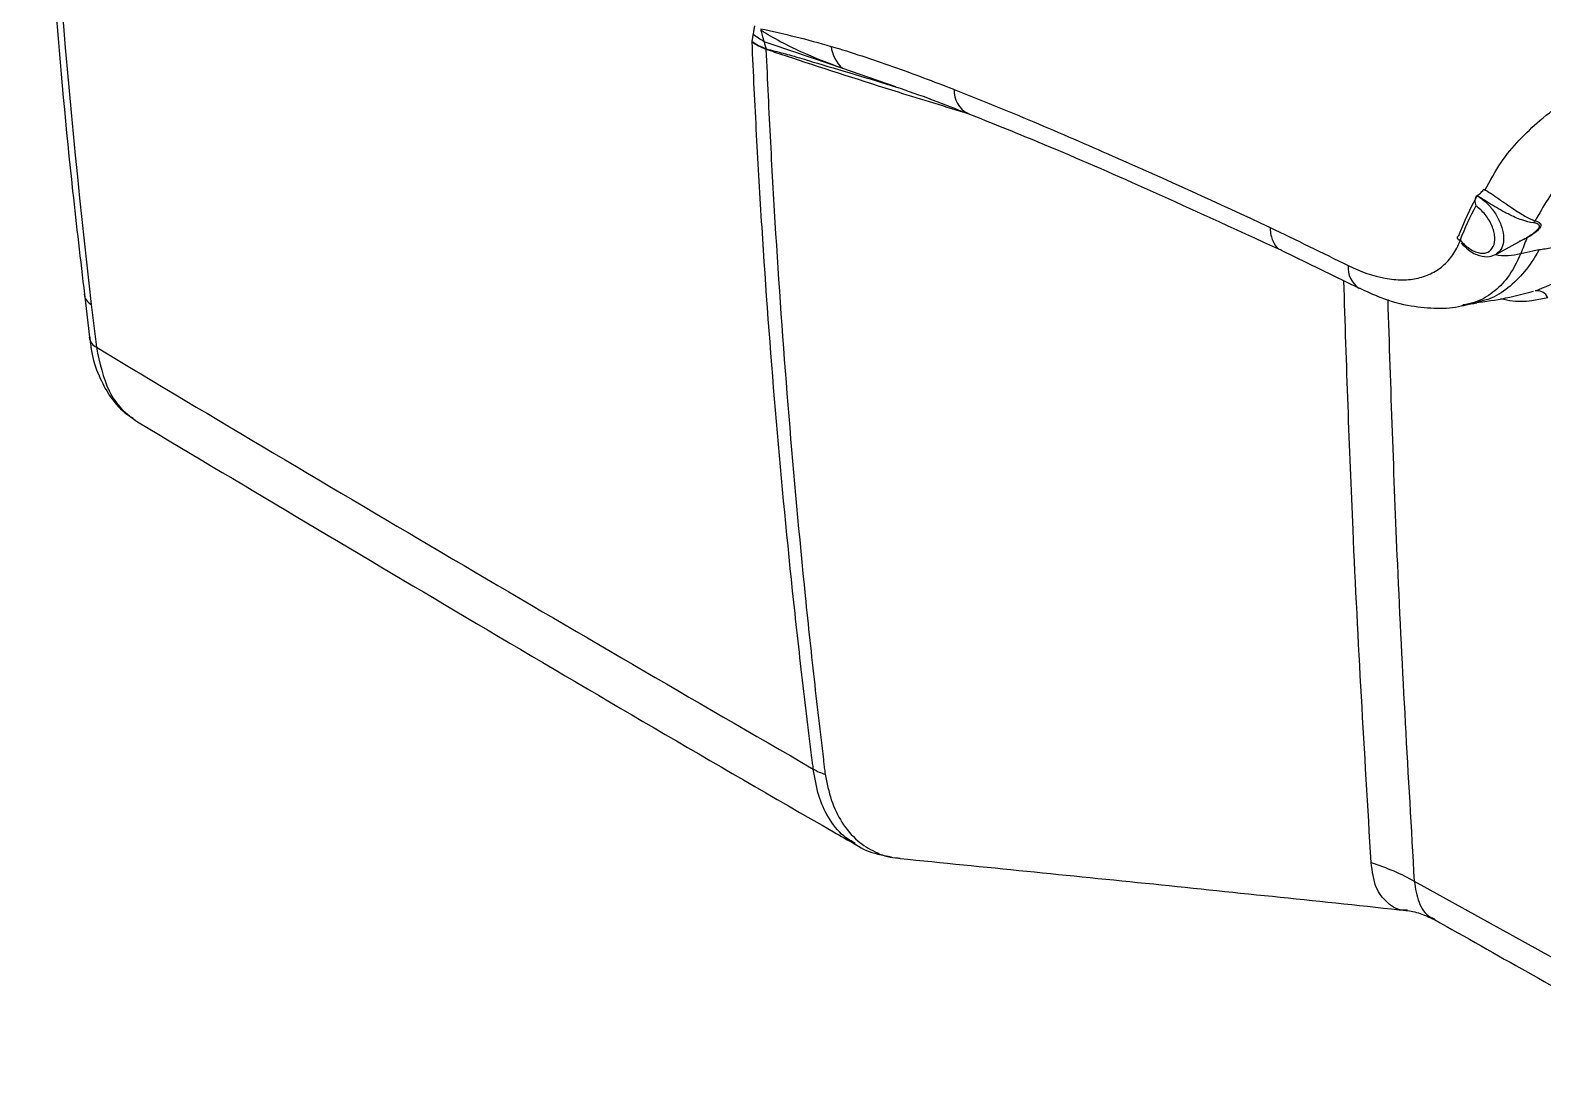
# Model space of a CAD drawing. Extents: x 14.8 to 109.8, y 1.6 to 86.6.
# Drawn here: x 69.39 to 72.897, y 4.021 to 6.432 of the extents above; entities that cross this region are included whole.
import ezdxf

# ---------------------------------------------------------------- set-up
doc = ezdxf.new("R2010")
doc.units = 0
doc.header["$MEASUREMENT"] = 0
doc.layers.add('OBJECT', color=7, linetype='CONTINUOUS')

msp = doc.modelspace()

# ---------------------------------------------------------------- linework, layer by layer
at = {"layer": 'OBJECT'}
for p, q in [((71.2735, 6.3437), (71.3965, 6.3014)), ((72.7887, 5.9119), (72.8575, 5.9497)), ((72.8607, 5.9496), (72.8428, 5.9416)), ((72.2905, 5.9218), (72.4716, 5.8334)), ((69.5151, 5.8195), (69.5266, 5.7198)), ((72.5994, 4.4581), (73.1628, 4.1467))]:
    msp.add_line(p, q, dxfattribs=at)
for centre, radius, start, end in [((71.0561, 6.3904), 0.0399, 356.0274, 358.1012), ((71.0573, 6.3886), 0.039, 358.4201, 0.5808), ((71.326, 6.4033), 0.0794, 186.2922, 228.6548), ((71.5894, 6.2904), 0.0571, 175.8419, 243.4124), ((72.8903, 5.9779), 0.0161, 131.1055, 153.3838), ((72.9001, 5.9729), 0.0458, 208.3944, 210.4996), ((72.8117, 6.0516), 0.1421, 260.1059, 284.1916), ((72.5017, 5.8801), 0.0555, 173.8138, 236.718), ((72.8848, 5.8013), 0.0263, 22.7654, 99.7661), ((69.546, 5.8241), 0.0319, 188.2965, 242.2642), ((69.5579, 5.7248), 0.032, 189.0923, 242.1569), ((71.2691, 4.8259), 0.1249, 239.5235, 253.3006)]:
    msp.add_arc(centre, radius, start, end, dxfattribs=at)
for points, knots in [([(69.3895, 7.434), (69.3901, 7.4175), (69.3956, 7.2501), (69.414, 6.9364), (69.4459, 6.4941), (69.4797, 6.1215), (69.5059, 5.899), (69.5152, 5.8196)], [0, 0, 0, 0, 0.029788, 0.301844, 0.575089, 0.848367, 1, 1, 1, 1]), ([(71.0638, 6.4047), (71.0639, 6.4057), (71.0641, 6.4068), (71.0642, 6.4078), (71.0645, 6.4091), (71.0647, 6.4104), (71.0649, 6.4118), (71.0651, 6.413), (71.0653, 6.4142), (71.0655, 6.4155), (71.0657, 6.4167), (71.0659, 6.418), (71.0661, 6.4192), (71.0662, 6.4201), (71.0664, 6.4211), (71.0665, 6.422)], [0, 0, 0, 0, 0.0001124031, 0.0001124031, 0.0001124031, 0.0002577946, 0.0002577946, 0.0002577946, 0.0003935158, 0.0003935158, 0.0003935158, 0.0005292369, 0.0005292369, 0.0005292369, 0.0006309535, 0.0006309535, 0.0006309535, 0.0006309535]), ([(71.0665, 6.422), (71.0667, 6.4228), (71.0668, 6.4237), (71.067, 6.4245), (71.0673, 6.4266), (71.0677, 6.4286), (71.068, 6.4307), (71.0686, 6.4338), (71.0691, 6.4369), (71.0696, 6.44), (71.0698, 6.4406), (71.0699, 6.4413), (71.07, 6.442)], [0, 0, 0, 0, 0.000093631, 0.000093631, 0.000093631, 0.0003189334, 0.0003189334, 0.0003189334, 0.0006621485, 0.0006621485, 0.0006621485, 0.0007361805, 0.0007361805, 0.0007361805, 0.0007361805]), ([(71.083, 6.4355), (71.1102, 6.4297), (71.1375, 6.4236), (71.1921, 6.4101), (71.2196, 6.4026), (71.247, 6.3946)], [0, 0, 0, 0, 0.5, 0.5, 1, 1, 1, 1]), ([(71.2735, 6.3437), (71.2411, 6.3553), (71.2085, 6.3678), (71.1605, 6.3894), (71.1447, 6.3972), (71.1137, 6.4137), (71.0986, 6.4226), (71.0839, 6.4319)], [0, 0, 0, 0, 0.5, 0.5, 0.75, 0.75, 1, 1, 1, 1]), ([(71.0839, 6.4319), (71.0842, 6.431), (71.0844, 6.4302), (71.0846, 6.4293), (71.0858, 6.4252), (71.0869, 6.4211), (71.0881, 6.417), (71.0888, 6.4144), (71.0896, 6.4118), (71.0903, 6.4092), (71.0906, 6.4081), (71.0909, 6.4071), (71.0912, 6.4061), (71.0912, 6.4061), (71.0912, 6.4061), (71.0912, 6.4061)], [0.0000557067, 0.0000557067, 0.0000557067, 0.0000557067, 0.000137091, 0.000137091, 0.000137091, 0.0005127712, 0.0005127712, 0.0005127712, 0.0007577795, 0.0007577795, 0.0007577795, 0.0008551766, 0.0008551766, 0.0008551766, 0.0008552366, 0.0008552366, 0.0008552366, 0.0008552366]), ([(71.2057, 4.7183), (71.2053, 4.7225), (71.2047, 4.7268), (71.2036, 4.7354), (71.202, 4.7482), (71.1982, 4.7782), (71.1951, 4.8039), (71.1888, 4.8554), (71.1848, 4.8898), (71.1727, 4.9931), (71.165, 5.0622), (71.1431, 5.2703), (71.1299, 5.41), (71.1062, 5.6911), (71.0957, 5.8327), (71.0822, 6.0462), (71.0781, 6.1175), (71.0704, 6.2608), (71.0669, 6.3327), (71.0638, 6.4047)], [0, 0, 0, 0, 0.007813, 0.007813, 0.015625, 0.03125, 0.0625, 0.0625, 0.125, 0.125, 0.25, 0.25, 0.5, 0.5, 0.75, 0.75, 0.875, 0.875, 1, 1, 1, 1]), ([(71.096, 6.3891), (71.09, 6.3911), (71.0843, 6.3935), (71.0736, 6.3987), (71.0685, 6.4016), (71.0638, 6.4047)], [0, 0, 0, 0, 0.5, 0.5, 1, 1, 1, 1]), ([(71.0959, 6.3876), (71.0899, 6.3899), (71.0843, 6.3925), (71.0736, 6.3982), (71.0684, 6.4014), (71.0638, 6.4047)], [0, 0, 0, 0, 0.5, 0.5, 1, 1, 1, 1]), ([(71.0912, 6.4061), (71.0912, 6.4061), (71.0912, 6.4061), (71.0912, 6.4061), (71.0912, 6.4061), (71.0912, 6.4061), (71.0912, 6.4061)], [0, 0, 0, 0, 0.0000000864787, 0.0000000864787, 0.0000000864787, 0.0000001464776, 0.0000001464776, 0.0000001464776, 0.0000001464776]), ([(71.0912, 6.4061), (71.0912, 6.4061), (71.0912, 6.4061), (71.0912, 6.4061), (71.0915, 6.4049), (71.0919, 6.4038), (71.0922, 6.4026), (71.0926, 6.4011), (71.0931, 6.3995), (71.0936, 6.3979), (71.094, 6.3964), (71.0945, 6.3949), (71.0949, 6.3933), (71.0954, 6.3919), (71.0958, 6.3904), (71.0963, 6.389)], [-0.00000006, -0.00000006, -0.00000006, -0.00000006, 0, 0, 0, 0.0001080854, 0.0001080854, 0.0001080854, 0.0002562557, 0.0002562557, 0.0002562557, 0.000403054, 0.000403054, 0.000403054, 0.0005421721, 0.0005421721, 0.0005421721, 0.0005421721]), ([(71.0959, 6.3876), (71.099, 6.3158), (71.1024, 6.2443), (71.1099, 6.1016), (71.114, 6.0305), (71.1271, 5.8179), (71.1373, 5.677), (71.1601, 5.3971), (71.1728, 5.2581), (71.1938, 5.051), (71.2012, 4.9822), (71.2127, 4.8793), (71.2166, 4.8451), (71.2226, 4.7939), (71.2246, 4.7768), (71.2277, 4.7513), (71.2292, 4.7385), (71.2307, 4.7257), (71.2318, 4.7172), (71.2323, 4.7129), (71.2328, 4.7087)], [0, 0, 0, 0, 0.125, 0.125, 0.25, 0.25, 0.5, 0.5, 0.75, 0.75, 0.875, 0.875, 0.9375, 0.9375, 0.96875, 0.96875, 0.984375, 0.992188, 0.992188, 1, 1, 1, 1]), ([(71.5679, 6.2374), (71.5129, 6.2541), (71.3755, 6.2961), (71.2251, 6.3446), (71.1228, 6.3786), (71.103, 6.3852), (71.0962, 6.3875)], [0, 0, 0, 0, 0.349362, 0.873914, 0.95706, 1, 1, 1, 1]), ([(71.0963, 6.389), (71.103, 6.3872), (71.1228, 6.3821), (71.1584, 6.3728), (71.1872, 6.3639), (71.2031, 6.359)], [0, 0, 0, 0, 0.18792, 0.551615, 1, 1, 1, 1]), ([(71.247, 6.3946), (71.2944, 6.3807), (71.342, 6.3648), (71.4372, 6.3311), (71.4848, 6.3132), (71.5324, 6.2946)], [0, 0, 0, 0, 0.5, 0.5, 1, 1, 1, 1]), ([(71.2031, 6.359), (71.2681, 6.3397), (71.3367, 6.3194), (71.406, 6.2978), (71.4097, 6.2967)], [0, 0, 0, 0, 0.946909, 1, 1, 1, 1]), ([(72.7629, 6.0606), (72.7751, 6.0828), (72.8094, 6.1455), (72.8939, 6.2302), (72.999, 6.3057), (73.0835, 6.3298), (73.1176, 6.3395)], [0, 0, 0, 0, 0.156423, 0.442031, 0.77473, 1, 1, 1, 1]), ([(71.3963, 6.301), (71.4247, 6.2912), (71.4804, 6.2721), (71.5363, 6.2497), (71.5637, 6.2387)], [0, 0, 0, 0, 0.509797, 1, 1, 1, 1]), ([(71.5324, 6.2946), (71.594, 6.2704), (71.6555, 6.2452), (71.7782, 6.1935), (71.8394, 6.167), (72.0226, 6.0863), (72.1441, 6.031), (72.2649, 5.9748)], [0, 0, 0, 0, 0.25, 0.25, 0.5, 0.5, 1, 1, 1, 1]), ([(73.1648, 6.2517), (73.1532, 6.2479), (73.0976, 6.2298), (73.0221, 6.1737), (72.9376, 6.0898), (72.8991, 6.0235), (72.8797, 5.99)], [0, 0, 0, 0, 0.091573, 0.438958, 0.717278, 1, 1, 1, 1]), ([(71.5637, 6.2391), (71.6179, 6.2174), (71.7501, 6.1646), (71.9934, 6.0585), (72.1808, 5.9723), (72.2912, 5.9216)], [0, 0, 0, 0, 0.2222346, 0.5419515, 1, 1, 1, 1]), ([(72.7451, 6.048), (72.7421, 6.046), (72.7404, 6.0419), (72.7398, 6.0331), (72.7407, 6.0286), (72.7423, 6.0247)], [0, 0, 0, 0, 0.5, 0.5, 1, 1, 1, 1]), ([(72.7451, 6.048), (72.7471, 6.0468), (72.7561, 6.0415), (72.7718, 6.0281), (72.7893, 6.0056), (72.8016, 5.9803), (72.8067, 5.9584), (72.8066, 5.9388), (72.8019, 5.9221), (72.7931, 5.9153), (72.7887, 5.912)], [0, 0, 0, 0, 0.041646, 0.186856, 0.332313, 0.477758, 0.622925, 0.713817, 0.858024, 1, 1, 1, 1]), ([(72.8759, 5.9851), (72.8671, 5.986), (72.8583, 5.9885), (72.839, 5.9954), (72.8284, 6), (72.8115, 6.0086), (72.8056, 6.0117), (72.7936, 6.0186), (72.7874, 6.0222), (72.7749, 6.0298), (72.7687, 6.0337), (72.7565, 6.0413), (72.7507, 6.0449), (72.7453, 6.0481)], [0, 0, 0, 0, 0.25, 0.25, 0.5, 0.5, 0.625, 0.625, 0.75, 0.75, 0.875, 0.875, 1, 1, 1, 1]), ([(72.7456, 6.0483), (72.7485, 6.0501), (72.7517, 6.0529), (72.7572, 6.0584), (72.7595, 6.0613), (72.7608, 6.0636)], [0, 0, 0, 0, 0.5, 0.5, 1, 1, 1, 1]), ([(72.7608, 6.0636), (72.7662, 6.0604), (72.772, 6.0568), (72.7836, 6.0491), (72.7896, 6.045), (72.8013, 6.0369), (72.807, 6.033), (72.818, 6.0254), (72.8234, 6.0217), (72.8386, 6.0116), (72.8479, 6.0057), (72.8647, 5.9962), (72.8722, 5.9923), (72.8797, 5.99)], [0, 0, 0, 0, 0.125, 0.125, 0.25, 0.25, 0.375, 0.375, 0.5, 0.5, 0.75, 0.75, 1, 1, 1, 1]), ([(72.7058, 5.9455), (72.709, 5.9416), (72.7124, 5.9379), (72.7196, 5.9313), (72.7234, 5.9282), (72.731, 5.9231), (72.7349, 5.921), (72.7426, 5.9176), (72.7464, 5.9163), (72.7538, 5.9149), (72.7573, 5.9146), (72.764, 5.9152), (72.7671, 5.916), (72.7756, 5.9198), (72.78, 5.9243), (72.7856, 5.9364), (72.7868, 5.9439), (72.7859, 5.9565), (72.7851, 5.9609), (72.7828, 5.9698), (72.7812, 5.9743), (72.7774, 5.9833), (72.7751, 5.9878), (72.7698, 5.9965), (72.7668, 6.0007), (72.7605, 6.0085), (72.7571, 6.0123), (72.7499, 6.019), (72.7462, 6.022), (72.7423, 6.0247)], [0, 0, 0, 0, 0.0625, 0.0625, 0.125, 0.125, 0.1875, 0.1875, 0.25, 0.25, 0.3125, 0.3125, 0.375, 0.375, 0.5, 0.5, 0.625, 0.625, 0.6875, 0.6875, 0.75, 0.75, 0.8125, 0.8125, 0.875, 0.875, 0.9375, 0.9375, 1, 1, 1, 1]), ([(72.2649, 5.9748), (72.2649, 5.9739), (72.2654, 5.9619), (72.2704, 5.9421), (72.2804, 5.9256), (72.2894, 5.9235), (72.2911, 5.9231)], [0, 0, 0, 0, 0.033096, 0.467545, 0.899411, 1, 1, 1, 1]), ([(72.8599, 5.9511), (72.8657, 5.9545), (72.8713, 5.958), (72.8793, 5.9639), (72.8818, 5.9659), (72.8863, 5.9702), (72.8881, 5.9725), (72.89, 5.9765), (72.89, 5.9782), (72.8889, 5.9808), (72.8877, 5.9818), (72.8836, 5.984), (72.8799, 5.9847), (72.8759, 5.9851)], [0, 0, 0, 0, 0.25, 0.25, 0.375, 0.375, 0.5, 0.5, 0.625, 0.625, 0.75, 0.75, 1, 1, 1, 1]), ([(72.8797, 5.99), (72.8839, 5.9891), (72.8877, 5.9877), (72.8915, 5.9844), (72.8925, 5.9831), (72.8932, 5.9798), (72.893, 5.9778), (72.8909, 5.9734), (72.8891, 5.971), (72.8845, 5.9663), (72.8818, 5.964), (72.8733, 5.9574), (72.8671, 5.9534), (72.8607, 5.9496)], [0, 0, 0, 0, 0.25, 0.25, 0.375, 0.375, 0.5, 0.5, 0.625, 0.625, 0.75, 0.75, 1, 1, 1, 1]), ([(72.889, 5.9232), (72.8936, 5.9239), (72.9423, 5.9312), (72.9977, 5.9443), (73.0493, 5.963), (73.0527, 5.9643)], [0, 0, 0, 0, 0.088494, 0.938907, 1, 1, 1, 1]), ([(72.4465, 5.8861), (72.4758, 5.8717), (72.5042, 5.8619), (72.5386, 5.8556), (72.5454, 5.8546), (72.5588, 5.8534), (72.5654, 5.8531), (72.5845, 5.8532), (72.5967, 5.8545), (72.62, 5.8597), (72.6311, 5.8637), (72.6514, 5.8742), (72.6606, 5.8806), (72.6732, 5.8921), (72.6771, 5.8963), (72.6846, 5.9052), (72.6881, 5.9099), (72.6978, 5.925), (72.7032, 5.9361), (72.7076, 5.9482)], [0, 0, 0, 0, 0.25, 0.25, 0.3125, 0.3125, 0.375, 0.375, 0.5, 0.5, 0.625, 0.625, 0.75, 0.75, 0.8125, 0.8125, 0.875, 0.875, 1, 1, 1, 1]), ([(72.7023, 5.9553), (72.6993, 5.9532), (72.6984, 5.9509), (72.7001, 5.9473), (72.7026, 5.946), (72.7058, 5.9455)], [0, 0, 0, 0, 0.5, 0.5, 1, 1, 1, 1]), ([(72.7082, 5.939), (72.7138, 5.9331), (72.7267, 5.9193), (72.7499, 5.9082), (72.7726, 5.9049), (72.7843, 5.9105), (72.7893, 5.9128)], [0, 0, 0, 0, 0.228072, 0.533268, 0.799412, 1, 1, 1, 1]), ([(72.8466, 5.9138), (72.8373, 5.8943), (72.8203, 5.8586), (72.7823, 5.8224), (72.7471, 5.801), (72.7214, 5.7966), (72.7125, 5.795)], [0, 0, 0, 0, 0.3181711, 0.582623, 0.8548948, 1, 1, 1, 1]), ([(72.889, 5.9232), (72.8887, 5.9227), (72.8785, 5.904), (72.856, 5.8701), (72.8173, 5.8325), (72.7797, 5.8086), (72.7543, 5.8036), (72.7445, 5.8016)], [0, 0, 0, 0, 0.007758, 0.27684, 0.551242, 0.825642, 1, 1, 1, 1]), ([(72.8466, 5.9138), (72.8558, 5.9159), (72.865, 5.9179), (72.8742, 5.92), (72.8791, 5.9211), (72.8841, 5.9221), (72.889, 5.9232)], [0.002240672, 0.002240672, 0.002240672, 0.002240672, 0.003075226, 0.003075226, 0.003075226, 0.003524259, 0.003524259, 0.003524259, 0.003524259]), ([(72.8803, 5.8272), (72.9028, 5.8364), (72.9434, 5.8531), (72.9915, 5.8842), (73.0124, 5.9025), (73.0139, 5.9038)], [0, 0, 0, 0, 0.535684, 0.96689, 1, 1, 1, 1]), ([(72.4995, 4.5015), (72.4842, 4.7579), (72.4576, 5.2042), (72.4425, 5.6577), (72.4361, 5.8507)], [0, 0, 0, 0, 0.574537, 1, 1, 1, 1]), ([(72.4718, 5.8347), (72.4884, 5.8266), (72.528, 5.8074), (72.5888, 5.7914), (72.6517, 5.7863), (72.6923, 5.7875), (72.7117, 5.7934), (72.713, 5.7938)], [0, 0, 0, 0, 0.21047, 0.502054, 0.748048, 0.983269, 1, 1, 1, 1]), ([(72.7323, 5.799), (72.7559, 5.8018), (72.8041, 5.8077), (72.8519, 5.8205), (72.8764, 5.827)], [0, 0, 0, 0, 0.489577, 1, 1, 1, 1]), ([(72.5378, 5.8076), (72.5445, 5.6025), (72.5594, 5.1489), (72.5852, 4.7025), (72.5994, 4.4581)], [0, 0, 0, 0, 0.4524, 1, 1, 1, 1]), ([(72.713, 5.7933), (72.7142, 5.7936), (72.7249, 5.7958), (72.7355, 5.798), (72.7449, 5.7999)], [0, 0, 0, 0, 0.116764, 1, 1, 1, 1]), ([(72.909, 5.8115), (72.8767, 5.8045), (72.8425, 5.7971), (72.8026, 5.8083), (72.8003, 5.8089)], [0, 0, 0, 0, 0.944324, 1, 1, 1, 1]), ([(69.5276, 5.7204), (69.5286, 5.7096), (69.5317, 5.6771), (69.5469, 5.6313), (69.5731, 5.5829), (69.5999, 5.5498), (69.621, 5.5365), (69.6272, 5.5326)], [0, 0, 0, 0, 0.1328959, 0.4019439, 0.6401846, 0.8951324, 1, 1, 1, 1]), ([(69.5429, 5.6965), (69.5506, 5.6606), (69.5626, 5.6048), (69.6, 5.5514), (69.6256, 5.5327), (69.6384, 5.5233)], [0, 0, 0, 0, 0.473547, 0.736947, 1, 1, 1, 1]), ([(69.6385, 5.5235), (69.9001, 5.3675), (70.4342, 5.0491), (70.9904, 4.7228), (71.2864, 4.5532), (71.3036, 4.5434)], [0, 0, 0, 0, 0.47483, 0.969617, 1, 1, 1, 1]), ([(71.3038, 4.5453), (71.2943, 4.5508), (71.2693, 4.5654), (71.2402, 4.6035), (71.2161, 4.6555), (71.2092, 4.6971), (71.2057, 4.7183)], [0, 0, 0, 0, 0.176399, 0.468351, 0.730195, 1, 1, 1, 1]), ([(71.2328, 4.7087), (71.2328, 4.7087), (71.2328, 4.7087), (71.2328, 4.7087), (71.2329, 4.7079), (71.2331, 4.7071), (71.2332, 4.7063)], [-0.00000006, -0.00000006, -0.00000006, -0.00000006, 0, 0, 0, 0.0000796367, 0.0000796367, 0.0000796367, 0.0000796367]), ([(71.2332, 4.7063), (71.2373, 4.6858), (71.2456, 4.6443), (71.2712, 4.5921), (71.3057, 4.5512), (71.3484, 4.5248), (71.3822, 4.5121), (71.4034, 4.512), (71.407, 4.5119)], [0, 0, 0, 0, 0.188215, 0.382133, 0.590999, 0.774071, 0.962292, 1, 1, 1, 1]), ([(71.3029, 4.5443), (71.3035, 4.5438), (71.3189, 4.5325), (71.3475, 4.5217), (71.3763, 4.5168), (71.3869, 4.515)], [0, 0, 0, 0, 0.024711, 0.639584, 1, 1, 1, 1]), ([(71.4069, 4.5109), (71.6027, 4.4913), (71.9945, 4.4523), (72.3869, 4.4109), (72.5831, 4.3902)], [0, 0, 0, 0, 0.4998811, 1, 1, 1, 1]), ([(72.5831, 4.3914), (72.5814, 4.3912), (72.5633, 4.3892), (72.5367, 4.4058), (72.5073, 4.4416), (72.5022, 4.481), (72.4995, 4.5015)], [0, 0, 0, 0, 0.034806, 0.349607, 0.661719, 1, 1, 1, 1]), ([(72.5994, 4.4581), (72.6022, 4.4412), (72.608, 4.4072), (72.6267, 4.3782), (72.6433, 4.3722), (72.6472, 4.3708)], [0, 0, 0, 0, 0.432034, 0.866344, 1, 1, 1, 1]), ([(72.5798, 4.3906), (72.5909, 4.3888), (72.6132, 4.3853), (72.6348, 4.3744), (72.6456, 4.369)], [0, 0, 0, 0, 0.500837, 1, 1, 1, 1]), ([(72.6464, 4.3694), (72.7183, 4.3286), (72.9247, 4.2116), (73.1341, 4.0961), (73.2706, 4.0208)], [0, 0, 0, 0, 0.348437, 1, 1, 1, 1])]:
    msp.add_open_spline(points, degree=3, knots=knots, dxfattribs=at)
for points in [[(69.4061, 7.4106), (69.4285, 6.8586), (69.4702, 6.3199), (69.5311, 5.7959)], [(71.0912, 6.4061), (71.0822, 6.4107), (71.0739, 6.416), (71.0665, 6.422)], [(71.0912, 6.4061), (71.0912, 6.4061), (71.0912, 6.4061), (71.0912, 6.4061)], [(71.0912, 6.4061), (71.1521, 6.3853), (71.2128, 6.3645), (71.2735, 6.3437)], [(71.0962, 6.3875), (71.0961, 6.3875), (71.096, 6.3876), (71.0959, 6.3876)], [(71.096, 6.3891), (71.0961, 6.389), (71.0962, 6.389), (71.0963, 6.389)], [(72.7028, 5.9556), (72.7154, 5.9883), (72.7297, 6.0192), (72.7456, 6.0483)], [(72.7453, 6.0481), (72.7452, 6.0481), (72.7452, 6.048), (72.7451, 6.048)], [(72.7453, 6.0481), (72.7454, 6.0482), (72.7455, 6.0482), (72.7456, 6.0483)], [(72.7423, 6.0247), (72.7289, 5.9996), (72.7167, 5.9732), (72.7058, 5.9455)], [(72.2649, 5.9748), (72.3256, 5.9453), (72.3861, 5.9158), (72.4465, 5.8861)], [(72.7028, 5.9556), (72.7026, 5.9555), (72.7024, 5.9554), (72.7023, 5.9553)], [(72.8607, 5.9496), (72.8557, 5.938), (72.851, 5.926), (72.8466, 5.9138)], [(69.5311, 5.7959), (69.535, 5.7627), (69.5389, 5.7296), (69.5429, 5.6965)], [(69.5429, 5.6965), (70.0912, 5.3679), (70.6455, 5.0418), (71.2057, 4.7183)], [(72.4995, 4.5015), (72.5357, 4.4899), (72.5695, 4.4752), (72.5994, 4.4581)]]:
    msp.add_open_spline(points, degree=3, dxfattribs=at)

doc.saveas('drawing.dxf')
